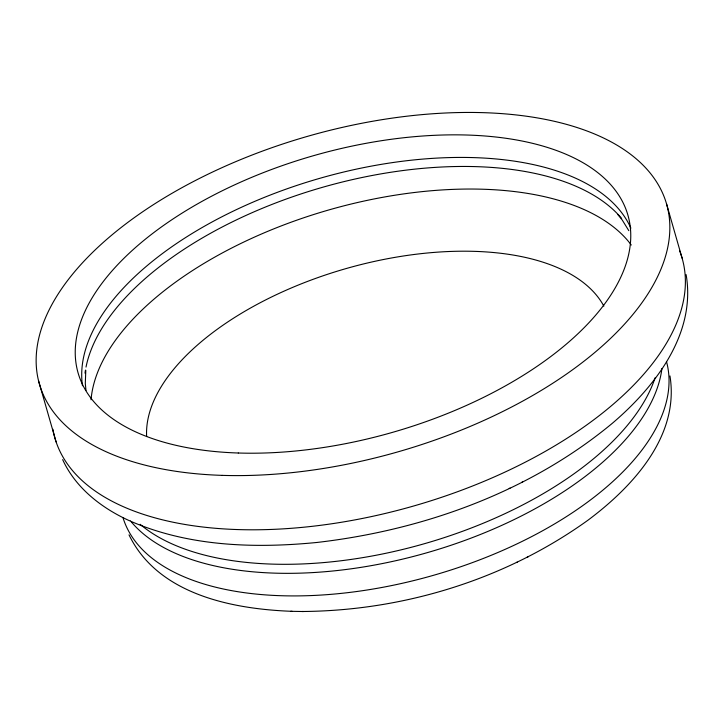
<?xml version="1.0" encoding="UTF-8"?>
<svg xmlns="http://www.w3.org/2000/svg" width="724" height="724" viewBox="0 0 724 724"><rect width="100%" height="100%" fill="white"/><g stroke="black" fill="none" stroke-linecap="round" stroke-linejoin="round"><path stroke-width="1.09" d="M85.803 370.371L85.296 383.412L85.993 390.462M131.379 521.57C189.353 546.475 254.405 548.539 316.361 542.52L317.356 542.412C423.676 530.059 529.398 492.076 612.395 423.241C654.876 387.023 696.37 333.936 686.108 274.595M302.134 611.499C403.503 610.803 505.442 579.526 587.933 520.23C632.523 486.953 679.736 436.192 669.962 375.946M509.198 488.501L510.04 488.085M521.669 482.401L522.628 481.94M516.402 562.548L517.244 562.141M527.126 557.308L528.086 556.837M129.008 534.837C157.832 594.495 232.132 609.128 292.206 611.327M290.767 611.309L303.465 611.527M129.877 520.918C101.867 508.311 75.667 488.139 62.653 459.622M617.771 214.512L622.224 220.006L628.803 230.657M666.551 203.915L682.089 258.115M38.472 380.444L56.128 441.975M82.473 385.765A286.007 143.868 -16 0 1 319.501 178.403A286.007 143.868 -16 0 1 630.894 228.169M91.043 399.775A286.007 143.868 -16 0 1 329.022 209.888A286.007 143.868 -16 0 1 631.274 245.011M85.007 373.168A286.007 143.868 -16 0 1 85.459 370.127M86.02 367.068A286.007 143.868 -16 0 1 327.121 186.014A286.007 143.868 -16 0 1 621.654 218.458M146.628 436.563A239.246 120.347 -16 0 1 346.353 268.495A239.246 120.347 -16 0 1 603.861 306.134M679.628 250.875A326.243 164.104 -16 0 1 412.571 506.311A326.243 164.104 -16 0 1 52.906 429.278M655.139 377.702A282.74 142.23 -16 0 1 423.54 543.95A282.74 142.23 -16 0 1 140.157 524.303M661.926 368.489A282.74 142.23 -16 0 1 427.033 552.72A282.74 142.23 -16 0 1 130.374 520.764M666.478 361.52A282.74 142.23 -16 0 1 433.957 575.173A282.74 142.23 -16 0 1 123.008 517.705M238.277 453.007A286.007 143.868 -16 0 0 629.437 221.544A286.007 143.868 -16 0 0 191.272 207.526A286.007 143.868 -16 0 0 238.277 453.007M222.141 475.369A326.243 164.104 -16 0 0 668.333 211.345A326.243 164.104 -16 0 0 168.52 195.353A326.243 164.104 -16 0 0 222.141 475.369"/></g></svg>
